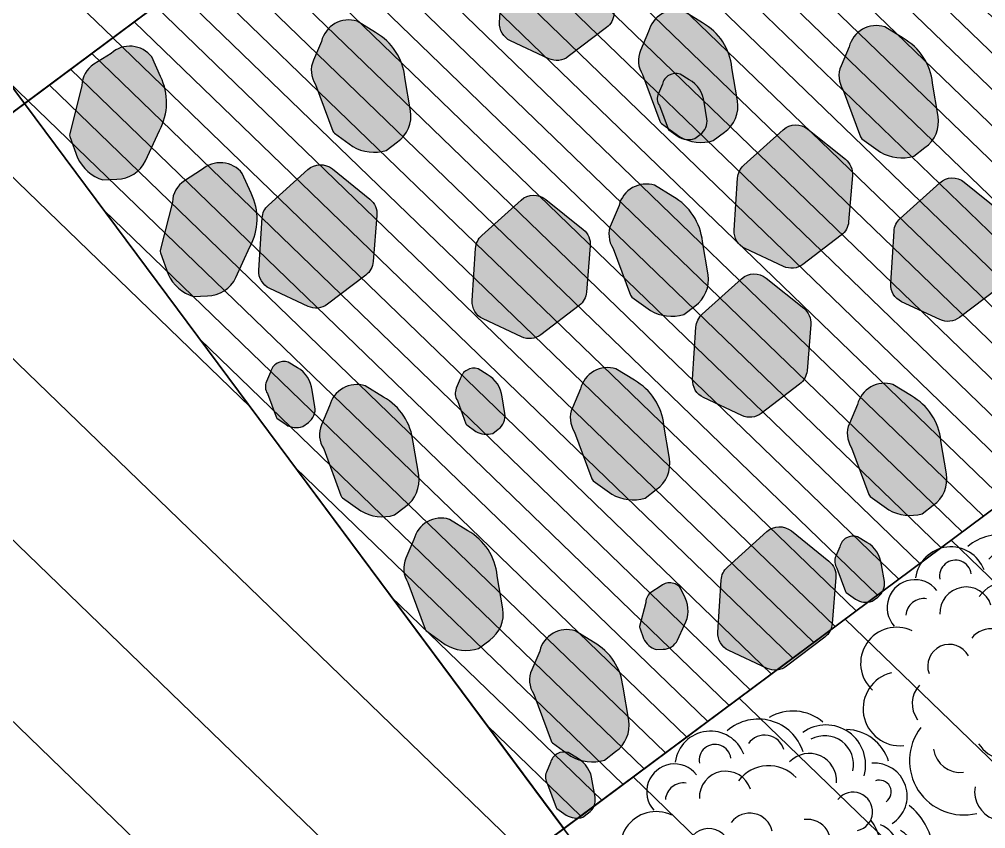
# Model space of a CAD drawing. Header units: millimetres. Extents: x 60.6 to 115.2, y 47.4 to 73.6.
# Drawn here: x 77.458 to 78.635, y 64.568 to 65.553 of the extents above; entities that cross this region are included whole.
import ezdxf

# ---------------------------------------------------------------- set-up
doc = ezdxf.new("R2010")
doc.units = ezdxf.units.MM
doc.layers.add('hatch 3', color=7, linetype='Continuous', true_color=0x57792a)
doc.layers.add('kamni', color=250, linetype='Continuous')
doc.layers.add('trees', color=118, linetype='Continuous')
doc.styles.get("Standard").update_dxf_attribs({"font": 'arial.ttf'})
pattern_1 = [(136, (-529.2652610559677, -497.6456645938825), (-0.1102770163103658, -0.1141951933037609), [])]

# ---------------------------------------------------------------- blocks, each defined once
blk = doc.blocks.new('LCPLSH01')
for centre, radius, start, end in [((0.4462804744991331, 3.411669429634358), 1.846751345422383, 346.3015873750088, 127.9370226553181), ((-1.236412537400685, 3.811305384647731), 1.00007828974768, 15.03719734787322, 170.8059841391778), ((-2.760716976921245, 2.978446032712869), 1.562548278924652, 72.59783825227498, 215.221853774835), ((-1.668193587478637, 2.712798834943607), 0.9873212501329246, 50.32486390489546, 170.5642262486379), ((0.7586330762831679, 2.964807016332069), 0.9344367083647337, 32.92540397215033, 120.281903141776), ((3.142254820817815, 2.675310571032115), 1.260942738531412, 307.7690162227123, 119.5953548926374), ((-0.4589377279976397, 1.627808135024173), 1.247029163362783, 57.13994507918288, 143.1153100614277), ((2.006182093419394, 1.977579965638514), 0.9124787550288564, 340.8702265453924, 60.91392328387293), ((-4.349620928356185, 1.578876762556572), 0.7955394740648652, 61.28893497756891, 228.7430707917667), ((3.880227601253903, 1.310261164579304), 1.227032837637524, 268.3456964574647, 71.80761159692182), ((-1.318788486342076, 1.126752855753026), 1.005077407613917, 139.5951462315882, 249.8130744065581), ((-4.238335608000266, 0.2766872770903124), 1.20940199358339, 114.2325708235197, 259.6452990916742), ((-2.216451682237977, 0.5266801504001801), 1.063259472562121, 126.6684779249226, 258.2541899656549), ((2.205626102987434, 0.6630188588015073), 0.7356130302744137, 231.9504511444709, 44.67024517890606), ((-3.567620853735217, 0.2046980992808596), 0.7018041919928725, 124.7303738160669, 241.9445818217542), ((4.087216204638853, -0.68020637061346), 0.945697641107543, 241.4709903396407, 65.95299387556177), ((-1.550947569036563, -0.9173865270181221), 1.81861298405195, 150.2853854258438, 240.9902399207691), ((3.674230610140715, -0.5143150536240704), 0.6219042935600835, 285.9189036761777, 18.6962073373901), ((1.124192148135787, -0.3371376828147827), 0.7877327702540039, 217.1947256055235, 347.0017875511076), ((-2.899878326368441, -1.452754076236547), 2.114159667915088, 165.2088940143377, 256.0533005955064), ((-3.393083378196799, -1.59531678221272), 1.015845468367616, 119.784729226937, 265.1379386636391), ((-0.7588451963190757, -0.9527317274727274), 0.7798334301801184, 169.7034853116127, 302.4572715365821), ((2.414882900585532, -1.20921618802454), 0.8945179320400393, 222.2015704582211, 26.26703907361906), ((-2.84061122940977, -1.610748862099625), 0.8990170335302412, 160.5723700214119, 273.7596949951071), ((3.312598456603784, -1.957550306748228), 1.210708977616722, 224.5471956577107, 16.64523818653643), ((0.9950356393370683, -1.632160819664175), 1.27603188767645, 247.0119664507745, 347.4341500612608), ((3.257558137070898, -2.217367316952538), 0.5432171475903874, 212.3242603326337, 34.48841469371855), ((-1.747946953563424, -2.534062625258702), 0.6633297925705822, 127.732698048603, 344.8714011554787), ((-2.195311787528958, -3.318403248259761), 1.117149114927742, 146.8299787883539, 298.3034898994062), ((0.04330586114038582, -2.894438649574825), 0.9257499348200435, 199.6380275572884, 340.3619724427115), ((1.785686750630131, -3.072820030722905), 0.6772092297614505, 219.6109414307482, 348.696108281547), ((-2.293395045371714, -3.510496146368599), 0.4046796102187317, 149.5216477167455, 313.5871163321817), ((1.830966861297544, -2.636847800152202), 1.601922212302519, 221.7692870858376, 335.3393969305943), ((-0.2538125552685635, -3.616879948939149), 1.354988975176594, 187.9213749218619, 329.6271875248916), ((-0.2146143119842314, -3.605656469457937), 0.9828861064566123, 191.6192407458756, 322.623335431122), ((-1.002978126850017, -3.580073632426355), 1.53848519617026, 221.5755322007732, 292.6670439762376), ((0.8803330515328049, -3.38072203088602), 1.585534798419175, 253.3841287376492, 324.4756405131403)]:
    blk.add_arc(centre, radius, start, end)
at = {"flags": 1}
for tag, p in [('SIZE', (-1.267605633802816, 1.068913480885312)), ('ITEM', (-1.267605633802816, 0.2117706237424546))]:
    blk.add_attdef(tag, p, '', height=0.5, dxfattribs=at)

msp = doc.modelspace()

# ---------------------------------------------------------------- hatches: boundary and pattern name
at = {"layer": 'hatch 3', "linetype": 'Continuous'}
h = msp.add_hatch(dxfattribs=at)
h.set_pattern_fill('ANSI31', color=256, scale=0.05, angle=91, style=0)
h.set_pattern_definition(pattern_1)
h.paths.add_polyline_path([(77.46475290794422, 65.45026466425327), (76.58222256080217, 64.79365200341454), (75.92560989996355, 65.67618235055636), (76.55518055101254, 66.14459010753603), (76.94816684574448, 66.14459010753615)])
h = msp.add_hatch(dxfattribs=at)
h.set_pattern_fill('ANSI31', color=256, scale=0.04, angle=91, style=0)
h.set_pattern_definition([(136, (679.4135977810487, -569.1557750629456), (-0.08822161304829265, -0.09135615464300868), [])])
h.paths.add_polyline_path([(77.46475290794422, 65.45026466425327), (76.9481668457446, 66.14459010753603), (78.31922451409366, 66.14459010753615), (78.34728325508615, 66.10687732509177)])
h = msp.add_hatch(dxfattribs=at)
h.set_pattern_fill('ANSI31', color=41, scale=0.01, angle=91, style=0)
h.set_pattern_definition([(136, (679.4135977810487, -569.1557750629456), (-0.02205540326207316, -0.02283903866075217), [])])
h.paths.add_polyline_path([(78.12136556878272, 64.56773431711122), (77.4647529079441, 65.45026466425315), (78.34728325508615, 66.10687732509177), (79.00389591592466, 65.22434697794984)])
h = msp.add_hatch(dxfattribs=at)
h.set_pattern_fill('ANSI31', color=256, scale=0.05, angle=91, style=0)
h.set_pattern_definition(pattern_1)
h.paths.add_polyline_path([(77.23883522164078, 63.91112165627271), (76.58222256080217, 64.79365200341465), (77.46475290794422, 65.45026466425327), (78.12136556878272, 64.56773431711133)])
h = msp.add_hatch(dxfattribs=at)
h.set_pattern_fill('ANSI31', color=256, scale=0.05, angle=91, style=0)
h.set_pattern_definition(pattern_1)
h.paths.add_polyline_path([(78.77797822962123, 63.68520396996928), (78.12136556878261, 64.56773431711122), (79.00389591592466, 65.22434697794984), (79.66050857676316, 64.3418166308079)])
at = {"layer": 'kamni', "linetype": 'ByBlock', "ltscale": 2}
h = msp.add_hatch(color=256, dxfattribs=at)
h.set_gradient(color1=(130, 130, 130), color2=(163, 163, 163), centered=1, one_color=1, tint=0.6399999856948853, name='SPHERICAL')
edge = h.paths.add_edge_path()
edge.add_line((78.18707773468839, 65.6155658453929), (78.18254941558428, 65.55940366765367))
edge.add_arc((78.1595839449559, 65.56125535829631), 0.02303999998739009, 307.24149736053647, 355.3902515584638, ccw=False)
edge.add_line((78.17352719665746, 65.54291340280065), (78.12689225983115, 65.50746229391439))
edge.add_arc((78.11294900810242, 65.5258042494163), 0.0230400000087862, 244.9705252907699, 307.2414974049176, ccw=False)
edge.add_line((78.10320114263868, 65.50492792983391), (78.05651631680144, 65.5267266669814))
edge.add_arc((78.06626418226563, 65.54760298651456), 0.02303999996437757, 176.3479945172756, 244.9705252379529, ccw=False)
edge.add_line((78.04327096906604, 65.54907055086255), (78.04731746921277, 65.61246950246209))
edge.add_arc((78.07031068244441, 65.61100193809045), 0.02303999999784559, 132.0214219811471, 176.3479944636683, ccw=False)
edge.add_line((78.0548875126882, 65.62811822958633), (78.1029236093168, 65.6714026568527))
edge.add_arc((78.11834677910599, 65.65428636538127), 0.0230400000017653, 51.14496400093259, 132.0214220827445, ccw=False)
edge.add_line((78.13280097201118, 65.67222843626337), (78.17856645695383, 65.63535960690547))
edge.add_arc((78.16411226404409, 65.6174175360261), 0.02304000000243759, -4.609748414965679, 51.14496398786952, ccw=False)
h = msp.add_hatch(color=256, dxfattribs=at)
h.set_gradient(color1=(130, 130, 130), color2=(64, 64, 64), one_color=1, tint=0.25, name='INVSPHERICAL')
edge = h.paths.add_edge_path()
edge.add_line((78.30346706605928, 65.40514158984433), (78.31706546951386, 65.41540426815936))
edge.add_arc((78.29432509898902, 65.44741210156303), 0.03926354353346285, 305.3923722088976, 368.8351000730241)
edge.add_line((78.3331227599682, 65.45344263664265), (78.32622125612852, 65.49380195150161))
edge.add_arc((78.25531127512033, 65.48646591271279), 0.0712884483748404, 5.906559636202019, 60.58350182716928)
edge.add_line((78.29032492425574, 65.54856331399424), (78.26796204913126, 65.56235423155567))
edge.add_arc((78.25777392369082, 65.52984300658636), 0.03407018709950504, 72.60044111755218, 166.4045269767271)
edge.add_line((78.22465839767028, 65.53785172592052), (78.21487824090605, 65.51501135004901))
edge.add_arc((78.24320232666912, 65.50261314088641), 0.03091875522645624, 156.3597200042777, 213.6489480635547)
edge.add_line((78.21746406540888, 65.4854809684598), (78.23845926499871, 65.4286763859609))
edge.add_arc((78.24330419190971, 65.43030990655132), 0.005112896076813806, 198.6321018844129, 234.2104863538008)
edge.add_line((78.24031412312695, 65.42616247421711), (78.26275098302631, 65.40998674193361))
edge.add_arc((78.28863173702473, 65.45397410634882), 0.05103627783962912, 239.5288100553318, 286.898792791197)
h = msp.add_hatch(color=256, dxfattribs=at)
h.set_gradient(color1=(130, 130, 130), color2=(64, 64, 64), one_color=1, tint=0.25, name='INVSPHERICAL')
edge = h.paths.add_edge_path()
edge.add_line((77.90515586156437, 65.39330490365523), (77.91875426501906, 65.40356758197026))
edge.add_arc((77.8960138944941, 65.43557541537382), 0.03926354353343602, 305.392372209129, 368.835100073188)
edge.add_line((77.93481155547329, 65.44160595045355), (77.9279100516336, 65.48196526531297))
edge.add_arc((77.85700007062599, 65.47462922652403), 0.07128844837428669, 5.906559636339919, 60.58350182735301)
edge.add_line((77.89201371976094, 65.53672662780514), (77.86965084463634, 65.55051754536657))
edge.add_arc((77.8594627191959, 65.51800632039726), 0.03407018709950504, 72.60044111755218, 166.4045269767271)
edge.add_line((77.82634719317537, 65.52601503973142), (77.81656703641113, 65.50317466385991))
edge.add_arc((77.84489112217375, 65.49077645469754), 0.03091875522594848, 156.3597200043258, 213.6489480636709)
edge.add_line((77.81915286091396, 65.47364428227115), (77.8401480605038, 65.41683969977225))
edge.add_arc((77.8449929874156, 65.41847322036244), 0.005112896077495262, 198.6321018791493, 234.2104863480569)
edge.add_line((77.84200291863203, 65.41432578802801), (77.86443977853139, 65.39815005574451))
edge.add_arc((77.89032053252981, 65.44213742015972), 0.05103627783962912, 239.5288100553318, 286.898792791197)
h = msp.add_hatch(color=256, dxfattribs=at)
h.set_gradient(color1=(130, 130, 130), color2=(64, 64, 64), one_color=1, tint=0.25, name='INVSPHERICAL')
edge = h.paths.add_edge_path()
edge.add_line((78.54772438375085, 65.38645069070628), (78.56132278720554, 65.39671336902131))
edge.add_arc((78.53858241668058, 65.42872120242487), 0.03926354353343602, 305.392372209129, 368.835100073188)
edge.add_line((78.57738007765977, 65.4347517375046), (78.57047857382008, 65.47511105236401))
edge.add_arc((78.49956859281247, 65.46777501357508), 0.07128844837428669, 5.906559636339919, 60.58350182735301)
edge.add_line((78.53458224194742, 65.52987241485619), (78.51221936682282, 65.54366333241762))
edge.add_arc((78.50203124138238, 65.51115210744831), 0.03407018709950504, 72.60044111755218, 166.4045269767271)
edge.add_line((78.46891571536185, 65.51916082678247), (78.45913555859761, 65.49632045091096))
edge.add_arc((78.48745964436023, 65.48392224174859), 0.03091875522594848, 156.3597200043258, 213.6489480636709)
edge.add_line((78.46172138310044, 65.4667900693222), (78.48271658269027, 65.4099854868233))
edge.add_arc((78.48756150960196, 65.41161900741349), 0.005112896077387533, 198.6321018795563, 234.2104863490903)
edge.add_line((78.48457144081851, 65.40747157507906), (78.50700830071787, 65.39129584279556))
edge.add_arc((78.53288905471629, 65.43528320721077), 0.05103627783962912, 239.5288100553318, 286.898792791197)
h = msp.add_hatch(color=256, dxfattribs=at)
h.set_gradient(color1=(130, 130, 130), color2=(64, 64, 64), one_color=1, tint=0.25, name='INVSPHERICAL')
edge = h.paths.add_edge_path()
edge.add_line((77.56017772941823, 65.35737462763768), (77.57719622226284, 65.35815567838131))
edge.add_arc((77.57652583465779, 65.39741349846372), 0.03926354361445272, 270.9783183933105, 334.4210462573762)
edge.add_line((77.61194120477603, 65.38046128867995), (77.62905748613002, 65.41765722881132))
edge.add_arc((77.56641242747935, 65.4516813305986), 0.07128844840349383, 331.4925058386694, 386.1694480297387)
edge.add_line((77.63039335847736, 65.48312148556647), (77.61973875222088, 65.50713745850157))
edge.add_arc((77.59295945576207, 65.48607453052625), 0.03407018716888083, 38.18638730370209, 131.9904731630694)
edge.add_line((77.5701662610004, 65.51139740410486), (77.54918919636441, 65.49808211248751))
edge.add_arc((77.5655487679303, 65.47184599532147), 0.03091875524288294, 121.9456661651287, 179.2348942244728)
edge.add_line((77.5346327693477, 65.47225886020192), (77.51984907152746, 65.41353066193165))
edge.add_arc((77.52476923053791, 65.41214007101394), 0.005112896223135703, 164.2180475643405, 199.7964320333026)
edge.add_line((77.51995849696505, 65.41040843875521), (77.52932631460419, 65.38438323967125))
edge.add_arc((77.57553759820155, 65.40604470152721), 0.05103627789575307, 205.1147562789811, 252.4847390147534)
h = msp.add_hatch(color=256, dxfattribs=at)
h.set_gradient(color1=(130, 130, 130), color2=(64, 64, 64), one_color=1, tint=0.25, name='INVSPHERICAL')
edge = h.paths.add_edge_path()
edge.add_line((78.28088283733985, 65.407639083037), (78.28768203908248, 65.41277042221975))
edge.add_arc((78.27631185383257, 65.42877433892772), 0.01963177176449317, 305.3923721687674, 368.8351000331015)
edge.add_line((78.29571068432199, 65.43178960645366), (78.29225993238686, 65.45196926385836))
edge.add_arc((78.25680494186645, 65.44830124449129), 0.03564422420083402, 5.906559589786766, 60.58350178073758)
edge.add_line((78.27431176646587, 65.47934994512946), (78.26313032887595, 65.48624540389312))
edge.add_arc((78.25803626616573, 65.46998979141028), 0.0170350935450251, 72.60044114783192, 166.4045270068023)
edge.add_line((78.24147850315785, 65.47399415106759), (78.23658842477857, 65.46257396316435))
edge.add_arc((78.25075046767495, 65.45637485855684), 0.01545937763732717, 156.3597199373562, 213.648947996716)
edge.add_line((78.23788133701476, 65.44780877234518), (78.2483789368373, 65.41940648111279))
edge.add_arc((78.25080140029308, 65.42022324140783), 0.002556448038621741, 198.6321018787561, 234.2104863483453)
edge.add_line((78.24930636590136, 65.41814952524066), (78.26052479585098, 65.41006165909914))
edge.add_arc((78.27346517285639, 65.4320553412665), 0.0255181388882699, 239.5288099975184, 286.8987927333759)
h = msp.add_hatch(color=256, dxfattribs=at)
h.set_gradient(color1=(130, 130, 130), color2=(163, 163, 163), centered=1, one_color=1, tint=0.6399999856948853, name='SPHERICAL')
edge = h.paths.add_edge_path()
edge.add_line((78.47287829472396, 65.36266741184784), (78.46834997561996, 65.30650523410816))
edge.add_arc((78.44538450499215, 65.30835692475102), 0.02303999998684177, 307.24149735975334, 355.39025155778654, ccw=False)
edge.add_line((78.45932775669314, 65.2900149692556), (78.41269281986683, 65.25456386036933))
edge.add_arc((78.39874956813765, 65.27290581587101), 0.02304000000888039, 244.9705252920337, 307.2414974061601, ccw=False)
edge.add_line((78.38900170267436, 65.2520294962884), (78.34231687683712, 65.27382823343589))
edge.add_arc((78.35206474230131, 65.29470455296905), 0.02303999996437757, 176.3479945172756, 244.9705252379529, ccw=False)
edge.add_line((78.32907152910172, 65.29617211731704), (78.33311802924845, 65.35957106891658))
edge.add_arc((78.35611124247998, 65.35810350454506), 0.02303999999772489, 132.0214219813363, 176.3479944639324, ccw=False)
edge.add_line((78.34068807272376, 65.37521979604082), (78.38872416935249, 65.41850422330765))
edge.add_arc((78.40414733914122, 65.40138793183598), 0.02304000000162981, 51.14496399991742, 132.0214220815259, ccw=False)
edge.add_line((78.41860153204675, 65.41933000271786), (78.46436701698951, 65.38246117335996))
edge.add_arc((78.44991282408023, 65.36451910248081), 0.02304000000197524, -4.609748414515707, 51.14496398839532, ccw=False)
h = msp.add_hatch(color=256, dxfattribs=at)
h.set_gradient(color1=(130, 130, 130), color2=(64, 64, 64), one_color=1, tint=0.25, name='INVSPHERICAL')
edge = h.paths.add_edge_path()
edge.add_line((77.67038870836473, 65.21546534163122), (77.68740720120934, 65.21624639237484))
edge.add_arc((77.68673681360428, 65.25550421245725), 0.03926354361445272, 270.9783183933105, 334.4210462573762)
edge.add_line((77.72215218372253, 65.23855200267349), (77.73926846507652, 65.27574794280486))
edge.add_arc((77.67662340642585, 65.30977204459214), 0.07128844840349383, 331.4925058386694, 386.1694480297387)
edge.add_line((77.74060433742386, 65.34121219956), (77.72994973116738, 65.36522817249511))
edge.add_arc((77.70317043470857, 65.34416524451979), 0.03407018716888083, 38.18638730370209, 131.9904731630694)
edge.add_line((77.68037723994689, 65.36948811809839), (77.6594001753109, 65.35617282648104))
edge.add_arc((77.67575974687679, 65.329936709315), 0.03091875524288294, 121.9456661651287, 179.2348942244728)
edge.add_line((77.64484374829419, 65.33034957419545), (77.63006005047396, 65.27162137592518))
edge.add_arc((77.63498020948441, 65.27023078500747), 0.005112896223135703, 164.2180475643405, 199.7964320333026)
edge.add_line((77.63016947591154, 65.26849915274875), (77.63953729355069, 65.24247395366478))
edge.add_arc((77.68574857714805, 65.26413541552074), 0.05103627789575307, 205.1147562789811, 252.4847390147534)
h = msp.add_hatch(color=256, dxfattribs=at)
h.set_gradient(color1=(130, 130, 130), color2=(163, 163, 163), centered=1, one_color=1, tint=0.6399999856948853, name='SPHERICAL')
edge = h.paths.add_edge_path()
edge.add_line((77.89385004292626, 65.31411592811878), (77.88932172382215, 65.25795375037956))
edge.add_arc((77.86635625319389, 65.2598054410222), 0.02303999998727677, 307.24149736031137, 355.39025155844104, ccw=False)
edge.add_line((77.88029950489533, 65.24146348552654), (77.83366456806903, 65.20601237664027))
edge.add_arc((77.81972131634018, 65.22435433214218), 0.023040000008855, 244.97052529102598, 307.24149740514264, ccw=False)
edge.add_line((77.80997345087656, 65.2034780125598), (77.7632886250392, 65.22527674970729))
edge.add_arc((77.7730364905035, 65.24615306924034), 0.02303999996432266, 176.3479945169934, 244.9705252375772, ccw=False)
edge.add_line((77.75004327730392, 65.24762063358844), (77.75408977745064, 65.31101958518798))
edge.add_arc((77.7770829906816, 65.30955202081623), 0.02303999999717209, 132.0214219806647, 176.3479944632781, ccw=False)
edge.add_line((77.76165982092596, 65.32666831231177), (77.80969591755468, 65.3699527395786))
edge.add_arc((77.82511908734375, 65.35283644810715), 0.02304000000168921, 51.14496400093259, 132.0214220825345, ccw=False)
edge.add_line((77.83957328024894, 65.37077851898925), (77.8853387651917, 65.33390968963135))
edge.add_arc((77.87088457228208, 65.31596761875198), 0.02304000000236627, -4.6097484149884735, 51.144963988089614, ccw=False)
h = msp.add_hatch(color=256, dxfattribs=at)
h.set_gradient(color1=(130, 130, 130), color2=(64, 64, 64), one_color=1, tint=0.25, name='INVSPHERICAL')
edge = h.paths.add_edge_path()
edge.add_line((78.26757445793316, 65.19361615114497), (78.28117286138786, 65.20387882946045))
edge.add_arc((78.2584324908629, 65.235886662864), 0.03926354353343602, 305.392372209129, 368.835100073188)
edge.add_line((78.29723015184209, 65.24191719794374), (78.2903286480024, 65.28227651280315))
edge.add_arc((78.21941866699524, 65.27494047401399), 0.07128844837385775, 5.906559636559304, 60.58350182758163)
edge.add_line((78.25443231612974, 65.33703787529487), (78.23206944100514, 65.35082879285676))
edge.add_arc((78.2218813155647, 65.31831756788745), 0.03407018709950504, 72.60044111755218, 166.4045269767271)
edge.add_line((78.18876578954416, 65.3263262872216), (78.17898563277993, 65.3034859113501))
edge.add_arc((78.20730971854255, 65.29108770218772), 0.03091875522594848, 156.3597200043258, 213.6489480636709)
edge.add_line((78.18157145728276, 65.27395552976134), (78.20256665687259, 65.21715094726244))
edge.add_arc((78.20741158378428, 65.2187844678524), 0.005112896077314889, 198.6321018771418, 234.2104863465669)
edge.add_line((78.20442151500072, 65.2146370355182), (78.22685837490019, 65.1984613032347))
edge.add_arc((78.25273912889918, 65.24244866764968), 0.05103627783972141, 239.5288100546523, 286.8987927905121)
h = msp.add_hatch(color=256, dxfattribs=at)
h.set_gradient(color1=(130, 130, 130), color2=(163, 163, 163), centered=1, one_color=1, tint=0.6399999856948853, name='SPHERICAL')
edge = h.paths.add_edge_path()
edge.add_line((78.66338697071353, 65.29799816758009), (78.65885865160931, 65.24183598984087))
edge.add_arc((78.63589318098104, 65.2436876804835), 0.02303999998727677, 307.24149736031137, 355.39025155844104, ccw=False)
edge.add_line((78.64983643268249, 65.22534572498785), (78.6032014958563, 65.18989461610158))
edge.add_arc((78.58925824412756, 65.20823657160349), 0.0230400000087862, 244.9705252907699, 307.2414974049176, ccw=False)
edge.add_line((78.57951037866383, 65.18736025202111), (78.53282555282658, 65.2091589891686))
edge.add_arc((78.54257341829066, 65.23003530870176), 0.02303999996432947, 176.3479945172756, 244.97052523820912, ccw=False)
edge.add_line((78.51958020509107, 65.23150287304975), (78.5236267052378, 65.29490182464929))
edge.add_arc((78.54661991846945, 65.29343426027765), 0.02303999999784559, 132.0214219811471, 176.3479944636683, ccw=False)
edge.add_line((78.53119674871323, 65.31055055177353), (78.57923284534183, 65.3538349790399))
edge.add_arc((78.59465601513102, 65.33671868756846), 0.0230400000017653, 51.14496400093259, 132.0214220827445, ccw=False)
edge.add_line((78.60911020803621, 65.35466075845056), (78.65487569297886, 65.31779192909266))
edge.add_arc((78.64042150006924, 65.29984985821318), 0.0230400000024548, -4.6097484146839065, 51.14496398826702, ccw=False)
h = msp.add_hatch(color=256, dxfattribs=at)
h.set_gradient(color1=(130, 130, 130), color2=(163, 163, 163), centered=1, one_color=1, tint=0.6399999856948853, name='SPHERICAL')
edge = h.paths.add_edge_path()
edge.add_line((78.15368930366844, 65.27702760504383), (78.14916098456445, 65.2208654273046))
edge.add_arc((78.12619551393607, 65.22271711794735), 0.02303999998739922, 307.24149736014033, 355.390251558182, ccw=False)
edge.add_line((78.14013876563752, 65.20437516245158), (78.09350382881132, 65.16892405356532))
edge.add_arc((78.07956057708259, 65.18726600906723), 0.0230400000087862, 244.9705252907699, 307.2414974049176, ccw=False)
edge.add_line((78.06981271161885, 65.16638968948484), (78.02312788578149, 65.18818842663234))
edge.add_arc((78.03287575124534, 65.20906474616527), 0.02303999996402725, 176.3479945177858, 244.9705252384822, ccw=False)
edge.add_line((78.0098825380461, 65.21053231051303), (78.01392903819283, 65.27393126211302))
edge.add_arc((78.0369222514239, 65.27246369774116), 0.02303999999729279, 132.0214219804755, 176.3479944630139, ccw=False)
edge.add_line((78.02149908166825, 65.28957998923681), (78.06953517829686, 65.33286441650364))
edge.add_arc((78.0849583480857, 65.31574812503197), 0.02304000000170591, 51.14496399991742, 132.0214220817359, ccw=False)
edge.add_line((78.09941254099124, 65.33369019591385), (78.145178025934, 65.29682136655595))
edge.add_arc((78.13072383302472, 65.2788792956768), 0.02304000000197524, -4.609748414515707, 51.14496398839532, ccw=False)
h = msp.add_hatch(color=256, dxfattribs=at)
h.set_gradient(color1=(130, 130, 130), color2=(163, 163, 163), centered=1, one_color=1, tint=0.6399999856948853, name='SPHERICAL')
edge = h.paths.add_edge_path()
edge.add_line((78.42217464502926, 65.18129245004809), (78.41764632592503, 65.12513027230887))
edge.add_arc((78.39468085529677, 65.1269819629515), 0.02303999998727677, 307.24149736031137, 355.39025155844104, ccw=False)
edge.add_line((78.40862410699822, 65.10864000745585), (78.36198917017202, 65.07318889856958))
edge.add_arc((78.34804591844329, 65.0915308540715), 0.0230400000087862, 244.9705252907699, 307.2414974049176, ccw=False)
edge.add_line((78.33829805297955, 65.07065453448911), (78.2916132271423, 65.0924532716366))
edge.add_arc((78.30136109260638, 65.11332959116976), 0.02303999996432947, 176.3479945172756, 244.97052523820912, ccw=False)
edge.add_line((78.2783678794068, 65.11479715551775), (78.28241437955353, 65.17819610711729))
edge.add_arc((78.30540759278517, 65.17672854274565), 0.02303999999784559, 132.0214219811471, 176.3479944636683, ccw=False)
edge.add_line((78.28998442302895, 65.19384483424153), (78.33802051965756, 65.2371292615079))
edge.add_arc((78.35344368944675, 65.22001297003646), 0.0230400000017653, 51.14496400093259, 132.0214220827445, ccw=False)
edge.add_line((78.36789788235194, 65.23795504091856), (78.41366336729459, 65.20108621156066))
edge.add_arc((78.39920917438496, 65.18314414068118), 0.0230400000024548, -4.6097484146839065, 51.14496398826702, ccw=False)
h = msp.add_hatch(color=256, dxfattribs=at)
h.set_gradient(color1=(130, 130, 130), color2=(64, 64, 64), one_color=1, tint=0.25, name='INVSPHERICAL')
edge = h.paths.add_edge_path()
edge.add_line((77.80356037969739, 65.05705221133974), (77.81035958140956, 65.06218355047247))
edge.add_arc((77.79898939613463, 65.07818746716805), 0.01963177176887701, 305.39237224922, 368.8351001133254)
edge.add_line((77.81838822662428, 65.08120273472184), (77.81493747471961, 65.10138239217656))
edge.add_arc((77.7794824842324, 65.09771437275481), 0.03564422417344097, 5.9065596827113, 60.58350187371948)
edge.add_line((77.79698930876805, 65.12876307339764), (77.78580787123349, 65.13565853219586))
edge.add_arc((77.78071380851145, 65.11940291967016), 0.01703509358945948, 72.6004411529918, 166.4045270125197)
edge.add_line((77.76415604546014, 65.12340727933622), (77.75926596710553, 65.11198709141752))
edge.add_arc((77.77342800997178, 65.10578798686277), 0.01545937758857572, 156.3597200716813, 213.64894813121)
edge.add_line((77.7605588793723, 65.09722190064792), (77.77105647913947, 65.06881960938142))
edge.add_arc((77.77347894263175, 65.06963636970727), 0.002556448083045796, 198.6321022717574, 234.2104867419233)
edge.add_line((77.77198390822832, 65.06756265349384), (77.78320233815327, 65.05947478736732))
edge.add_arc((77.79614271514686, 65.08146846961495), 0.02551813895145151, 239.5288101117863, 286.8987928476483)
h = msp.add_hatch(color=256, dxfattribs=at)
h.set_gradient(color1=(130, 130, 130), color2=(64, 64, 64), one_color=1, tint=0.25, name='INVSPHERICAL')
edge = h.paths.add_edge_path()
edge.add_line((78.03482632104658, 65.0488254258114), (78.04162552275875, 65.05395676494413))
edge.add_arc((78.03025533748382, 65.06996068163971), 0.01963177176887701, 305.39237224922, 368.8351001133254)
edge.add_line((78.04965416797347, 65.0729759491935), (78.0462034160688, 65.09315560664822))
edge.add_arc((78.0107484255816, 65.08948758722647), 0.03564422417344097, 5.9065596827113, 60.58350187371948)
edge.add_line((78.02825525011724, 65.1205362878693), (78.01707381258268, 65.12743174666753))
edge.add_arc((78.01197974986064, 65.11117613414183), 0.01703509358945948, 72.6004411529918, 166.4045270125197)
edge.add_line((77.99542198680933, 65.11518049380788), (77.99053190845473, 65.10376030588918))
edge.add_arc((78.00469395132097, 65.09756120133443), 0.01545937758857572, 156.3597200716813, 213.64894813121)
edge.add_line((77.99182482072149, 65.08899511511959), (78.00232242048867, 65.06059282385309))
edge.add_arc((78.00474488398095, 65.06140958417893), 0.002556448083045796, 198.6321022717574, 234.2104867419233)
edge.add_line((78.00324984957751, 65.0593358679655), (78.01446827950247, 65.05124800183899))
edge.add_arc((78.02740865649605, 65.07324168408661), 0.02551813895145151, 239.5288101117863, 286.8987928476483)
h = msp.add_hatch(color=256, dxfattribs=at)
h.set_gradient(color1=(130, 130, 130), color2=(64, 64, 64), one_color=1, tint=0.25, name='INVSPHERICAL')
edge = h.paths.add_edge_path()
edge.add_line((78.2205069477236, 64.97017691762551), (78.23410535114772, 64.98043959589097))
edge.add_arc((78.21136498057342, 65.01244742933147), 0.03926354359213282, 305.3923722365964, 368.8351001006905)
edge.add_line((78.25016264160763, 65.01847796443883), (78.24326113776795, 65.05883727929825))
edge.add_arc((78.17235115678727, 65.0515012405258), 0.07128844834578958, 5.90655962538976, 60.58350181643409)
edge.add_line((78.20736480592007, 65.11359864177541), (78.18500193079558, 65.12738955933685))
edge.add_arc((78.1748138053631, 65.09487833432854), 0.0340701871343356, 72.60044114993264, 166.4045270091995)
edge.add_line((78.14169827930414, 65.10288705365213), (78.13191812257037, 65.08004667783018))
edge.add_arc((78.16024220833344, 65.06764846866758), 0.03091875522645624, 156.3597200042777, 213.6489480635547)
edge.add_line((78.1345039470732, 65.05051629624097), (78.15549914663825, 64.99371171375753))
edge.add_arc((78.1603440736842, 64.99534523433726), 0.005112896201273235, 198.6321012877929, 234.2104857571643)
edge.add_line((78.15735400478547, 64.99119780193325), (78.17979086469052, 64.97502206971478))
edge.add_arc((78.20567161868905, 65.01900943413023), 0.05103627783988274, 239.5288100553512, 286.8987927911228)
h = msp.add_hatch(color=256, dxfattribs=at)
h.set_gradient(color1=(130, 130, 130), color2=(64, 64, 64), one_color=1, tint=0.25, name='INVSPHERICAL')
edge = h.paths.add_edge_path()
edge.add_line((77.91510039299328, 64.94956604786717), (77.92869879644797, 64.9598287261822))
edge.add_arc((77.90595842592302, 64.99183655958575), 0.03926354353343602, 305.392372209129, 368.835100073188)
edge.add_line((77.9447560869022, 64.99786709466548), (77.93785458306252, 65.0382264095249))
edge.add_arc((77.8669446020549, 65.03089037073596), 0.07128844837428669, 5.906559636339919, 60.58350182735301)
edge.add_line((77.90195825118985, 65.09298777201707), (77.87959537606525, 65.1067786895785))
edge.add_arc((77.86940725062482, 65.07426746460919), 0.03407018709950504, 72.60044111755218, 166.4045269767271)
edge.add_line((77.83629172460428, 65.08227618394335), (77.82651156784004, 65.05943580807184))
edge.add_arc((77.85483565360266, 65.04703759890947), 0.03091875522594848, 156.3597200043258, 213.6489480636709)
edge.add_line((77.82909739234287, 65.02990542648308), (77.85009259193271, 64.97310084398418))
edge.add_arc((77.8549375188444, 64.97473436457437), 0.005112896077387533, 198.6321018795563, 234.2104863490903)
edge.add_line((77.85194745006095, 64.97058693223994), (77.8743843099603, 64.95441119995644))
edge.add_arc((77.90026506395873, 64.99839856437166), 0.05103627783962912, 239.5288100553318, 286.898792791197)
h = msp.add_hatch(color=256, dxfattribs=at)
h.set_gradient(color1=(130, 130, 130), color2=(64, 64, 64), one_color=1, tint=0.25, name='INVSPHERICAL')
edge = h.paths.add_edge_path()
edge.add_line((78.55784767145235, 64.95112470112156), (78.57144607490704, 64.96138737943659))
edge.add_arc((78.54870570438209, 64.99339521284014), 0.03926354353343602, 305.392372209129, 368.835100073188)
edge.add_line((78.58750336536127, 64.99942574791987), (78.58060186152159, 65.03978506277929))
edge.add_arc((78.50969188051397, 65.03244902399035), 0.07128844837428669, 5.906559636339919, 60.58350182735301)
edge.add_line((78.54470552964892, 65.09454642527146), (78.52234265452432, 65.1083373428329))
edge.add_arc((78.51215452908389, 65.07582611786358), 0.03407018709950504, 72.60044111755218, 166.4045269767271)
edge.add_line((78.47903900306335, 65.08383483719774), (78.46925884629911, 65.06099446132623))
edge.add_arc((78.49758293206173, 65.04859625216386), 0.03091875522594848, 156.3597200043258, 213.6489480636709)
edge.add_line((78.47184467080194, 65.03146407973748), (78.49283987039178, 64.97465949723858))
edge.add_arc((78.49768479730358, 64.97629301782877), 0.005112896077495262, 198.6321018791493, 234.2104863480569)
edge.add_line((78.49469472852002, 64.97214558549433), (78.51713158841937, 64.95596985321083))
edge.add_arc((78.5430123424178, 64.99995721762605), 0.05103627783962912, 239.5288100553318, 286.898792791197)
h = msp.add_hatch(color=256, dxfattribs=at)
h.set_gradient(color1=(130, 130, 130), color2=(64, 64, 64), one_color=1, tint=0.25, name='INVSPHERICAL')
edge = h.paths.add_edge_path()
edge.add_line((78.0176797286199, 64.7869656184323), (78.03127813207448, 64.79722829674733))
edge.add_arc((78.00853776154963, 64.829236130151), 0.03926354353346285, 305.3923722088976, 368.8351000730241)
edge.add_line((78.04733542252882, 64.83526666523062), (78.04043391868902, 64.87562598009004))
edge.add_arc((77.9695239376814, 64.8682899413011), 0.07128844837428669, 5.906559636339919, 60.58350182735301)
edge.add_line((78.00453758681635, 64.93038734258221), (77.98217471169187, 64.94417826014364))
edge.add_arc((77.97198658625143, 64.91166703517433), 0.03407018709950504, 72.60044111755218, 166.4045269767271)
edge.add_line((77.9388710602309, 64.91967575450849), (77.92909090346666, 64.89683537863698))
edge.add_arc((77.95741498922928, 64.88443716947461), 0.03091875522594848, 156.3597200043258, 213.6489480636709)
edge.add_line((77.93167672796949, 64.86730499704822), (77.95267192755932, 64.81050041454932))
edge.add_arc((77.95751685447101, 64.81213393513929), 0.005112896077314889, 198.6321018771418, 234.2104863465669)
edge.add_line((77.95452678568745, 64.80798650280508), (77.9769636455868, 64.79181077052158))
edge.add_arc((78.00284439958534, 64.83579813493702), 0.05103627783988274, 239.5288100553512, 286.8987927911228)
h = msp.add_hatch(color=256, dxfattribs=at)
h.set_gradient(color1=(130, 130, 130), color2=(163, 163, 163), centered=1, one_color=1, tint=0.6399999856948853, name='SPHERICAL')
edge = h.paths.add_edge_path()
edge.add_line((78.45284844136029, 64.87347454421399), (78.44832012225618, 64.81731236647477))
edge.add_arc((78.4253546516278, 64.8191640571174), 0.02303999998739009, 307.24149736053647, 355.3902515584638, ccw=False)
edge.add_line((78.43929790332936, 64.80082210162175), (78.39266296650305, 64.76537099273548))
edge.add_arc((78.37871971477432, 64.7837129482374), 0.0230400000087862, 244.9705252907699, 307.2414974049176, ccw=False)
edge.add_line((78.36897184931058, 64.76283662865501), (78.32228702347334, 64.7846353658025))
edge.add_arc((78.33203488893753, 64.80551168533566), 0.02303999996437757, 176.3479945172756, 244.9705252379529, ccw=False)
edge.add_line((78.30904167573794, 64.80697924968365), (78.31308817588467, 64.87037820128319))
edge.add_arc((78.33608138911632, 64.86891063691155), 0.02303999999784559, 132.0214219811471, 176.3479944636683, ccw=False)
edge.add_line((78.3206582193601, 64.88602692840743), (78.3686943159887, 64.9293113556738))
edge.add_arc((78.38411748577789, 64.91219506420236), 0.0230400000017653, 51.14496400093259, 132.0214220827445, ccw=False)
edge.add_line((78.39857167868308, 64.93013713508446), (78.44433716362573, 64.89326830572656))
edge.add_arc((78.429882970716, 64.8753262348472), 0.02304000000243759, -4.609748414965679, 51.14496398786952, ccw=False)
h = msp.add_hatch(color=256, dxfattribs=at)
h.set_gradient(color1=(130, 130, 130), color2=(64, 64, 64), one_color=1, tint=0.25, name='INVSPHERICAL')
edge = h.paths.add_edge_path()
edge.add_line((78.49698739608505, 64.84449810072908), (78.50378659779722, 64.84962943986181))
edge.add_arc((78.49241641252229, 64.8656333565574), 0.01963177176887701, 305.39237224922, 368.8351001133254)
edge.add_line((78.51181524301194, 64.86864862411119), (78.50836449110727, 64.8888282815659))
edge.add_arc((78.47290950062006, 64.88516026214415), 0.03564422417344097, 5.9065596827113, 60.58350187371948)
edge.add_line((78.4904163251557, 64.91620896278698), (78.47923488762115, 64.92310442158521))
edge.add_arc((78.47414082489911, 64.90684880905951), 0.01703509358945948, 72.6004411529918, 166.4045270125197)
edge.add_line((78.4575830618478, 64.91085316872557), (78.4526929834932, 64.89943298080686))
edge.add_arc((78.46685502635944, 64.89323387625211), 0.01545937758857572, 156.3597200716813, 213.64894813121)
edge.add_line((78.45398589575996, 64.88466779003727), (78.46448349552713, 64.85626549877077))
edge.add_arc((78.46690595901941, 64.85708225909661), 0.002556448083045796, 198.6321022717574, 234.2104867419233)
edge.add_line((78.46541092461598, 64.85500854288318), (78.47662935454093, 64.84692067675667))
edge.add_arc((78.48956973153452, 64.8689143590043), 0.02551813895145151, 239.5288101117863, 286.8987928476483)
h = msp.add_hatch(color=256, dxfattribs=at)
h.set_gradient(color1=(130, 130, 130), color2=(64, 64, 64), one_color=1, tint=0.25, name='INVSPHERICAL')
edge = h.paths.add_edge_path()
edge.add_line((78.23398981200648, 64.78562006363461), (78.2424990584592, 64.78601058905576))
edge.add_arc((78.24216386463229, 64.80563949908446), 0.019631771795139, 270.9783184650939, 334.4210463293718)
edge.add_line((78.25987154969107, 64.79716339422009), (78.26842969034317, 64.81576136430147))
edge.add_arc((78.23710716110475, 64.83277341517362), 0.0356442241151161, 331.4925058023415, 386.1694479933074)
edge.add_line((78.269097626536, 64.848493492599), (78.26377032341736, 64.86050147902631))
edge.add_arc((78.25038067519961, 64.84997001508168), 0.01703509354867882, 38.18638721417508, 131.9904730736476)
edge.add_line((78.23898407786237, 64.86263145186228), (78.22849554547952, 64.8559738060593))
edge.add_arc((78.23667533128855, 64.84285574749151), 0.01545937762231983, 121.9456662770571, 179.234894336606)
edge.add_line((78.22121733199594, 64.8430621799015), (78.21382548304587, 64.81369808075658))
edge.add_arc((78.2162855624839, 64.81300278530284), 0.002556448045520293, 164.218047265119, 199.7964317348159)
edge.add_line((78.21388019575511, 64.81213696920838), (78.21856410459941, 64.7991243696514))
edge.add_arc((78.24166974639809, 64.80995510057937), 0.02551813894787653, 205.1147562789811, 252.4847390148752)
h = msp.add_hatch(color=256, dxfattribs=at)
h.set_gradient(color1=(130, 130, 130), color2=(64, 64, 64), one_color=1, tint=0.25, name='INVSPHERICAL')
edge = h.paths.add_edge_path()
edge.add_line((78.17092656823627, 64.65121360247633), (78.18452497169096, 64.66147628079136))
edge.add_arc((78.161784601166, 64.69348411419492), 0.03926354353343602, 305.392372209129, 368.835100073188)
edge.add_line((78.20058226214519, 64.69951464927465), (78.1936807583055, 64.73987396413406))
edge.add_arc((78.12277077729789, 64.73253792534513), 0.07128844837428669, 5.906559636339919, 60.58350182735301)
edge.add_line((78.15778442643284, 64.79463532662623), (78.13542155130824, 64.80842624418767))
edge.add_arc((78.1252334258678, 64.77591501921836), 0.03407018709950504, 72.60044111755218, 166.4045269767271)
edge.add_line((78.09211789984727, 64.78392373855252), (78.08233774308303, 64.761083362681))
edge.add_arc((78.11066182884565, 64.74868515351864), 0.03091875522594848, 156.3597200043258, 213.6489480636709)
edge.add_line((78.08492356758586, 64.73155298109225), (78.1059187671757, 64.67474839859335))
edge.add_arc((78.1107636940875, 64.67638191918354), 0.005112896077495262, 198.6321018791493, 234.2104863480569)
edge.add_line((78.10777362530393, 64.6722344868491), (78.13021048520329, 64.6560587545656))
edge.add_arc((78.15609123920171, 64.70004611898082), 0.05103627783962912, 239.5288100553318, 286.898792791197)
h = msp.add_hatch(color=256, dxfattribs=at)
h.set_gradient(color1=(130, 130, 130), color2=(64, 64, 64), one_color=1, tint=0.25, name='INVSPHERICAL')
edge = h.paths.add_edge_path()
edge.add_line((78.14470754680303, 64.58172060026538), (78.1515067485152, 64.58685193939812))
edge.add_arc((78.14013656324028, 64.6028558560937), 0.01963177176887701, 305.39237224922, 368.8351001133254)
edge.add_line((78.15953539372993, 64.60587112364749), (78.15608464182526, 64.62605078110221))
edge.add_arc((78.12062965133805, 64.62238276168046), 0.03564422417344097, 5.9065596827113, 60.58350187371948)
edge.add_line((78.1381364758737, 64.65343146232328), (78.12695503833913, 64.66032692112151))
edge.add_arc((78.1218609756171, 64.64407130859581), 0.01703509358945948, 72.6004411529918, 166.4045270125197)
edge.add_line((78.10530321256579, 64.64807566826187), (78.10041313421118, 64.63665548034317))
edge.add_arc((78.11457517707743, 64.63045637578841), 0.01545937758857572, 156.3597200716813, 213.64894813121)
edge.add_line((78.10170604647794, 64.62189028957357), (78.11220364624512, 64.59348799830707))
edge.add_arc((78.1146261097374, 64.59430475863292), 0.002556448083045796, 198.6321022717574, 234.2104867419233)
edge.add_line((78.11313107533397, 64.59223104241948), (78.12434950525892, 64.58414317629297))
edge.add_arc((78.1372898822525, 64.6061368585406), 0.02551813895145151, 239.5288101117863, 286.8987928476483)

# ---------------------------------------------------------------- linework, layer by layer
at = {"layer": 'Defpoints'}
for p, q in [((74.8171618665184, 63.48042668173741), (78.39797170044721, 66.14459010753615)), ((75.47377452735702, 62.59789633459548), (80.24076284988189, 66.14459010753626)), ((78.77797822962134, 63.68520396996917), (76.94816684574448, 66.14459010753603))]:
    msp.add_line(p, q, dxfattribs=at)
msp.add_lwpolyline([(78.12136556878272, 64.56773431711122), (77.4647529079441, 65.45026466425315), (78.34728325508615, 66.10687732509177), (79.00389591592466, 65.22434697794984), (78.12136556878283, 64.56773431711133)], close=True, dxfattribs=at)
at = {"layer": 'hatch 3', "linetype": 'Continuous'}
for points in [[(77.46475290794422, 65.45026466425327), (76.58222256080217, 64.79365200341454), (75.92560989996355, 65.67618235055636), (75.92560989996355, 65.67618235055636), (76.55518055101254, 66.14459010753603), (76.94816684574448, 66.14459010753615), (77.46475290794422, 65.45026466425327)], [(77.23883522164078, 63.91112165627271), (76.58222256080217, 64.79365200341465), (77.46475290794422, 65.45026466425327), (78.12136556878272, 64.56773431711133), (77.2388352216409, 63.91112165627283)], [(78.77797822962123, 63.68520396996928), (78.12136556878261, 64.56773431711122), (79.00389591592466, 65.22434697794984), (79.66050857676316, 64.3418166308079), (78.77797822962134, 63.68520396996939)]]:
    msp.add_lwpolyline(points, close=True, dxfattribs=at)
at = {"layer": 'hatch 3'}
msp.add_lwpolyline([(77.46475290794422, 65.45026466425327), (76.9481668457446, 66.14459010753603), (78.31922451409366, 66.14459010753615), (78.34728325508615, 66.10687732509177), (77.46475290794422, 65.45026466425327)], close=True, dxfattribs=at)
at = {"layer": 'kamni', "linetype": 'ByBlock', "ltscale": 2}
for points in [[(78.18707773468839, 65.6155658453929), (78.18254941558428, 65.55940366765367, -0.213235042842403), (78.17352719665746, 65.54291340280065), (78.12689225983115, 65.50746229391439, -0.2785982335654852), (78.10320114263868, 65.50492792983391), (78.05651631680144, 65.5267266669814, -0.3087033563484225), (78.04327096906604, 65.54907055086255), (78.04731746921277, 65.61246950246209, -0.1958595006723922), (78.0548875126882, 65.62811822958633), (78.1029236093168, 65.6714026568527, -0.3683071794997488), (78.13280097201118, 65.67222843626337), (78.17856645695383, 65.63535960690547, -0.248191503945889)], [(78.47287829472396, 65.36266741184784), (78.46834997561996, 65.30650523410816, -0.213235042842403), (78.45932775669314, 65.2900149692556), (78.41269281986683, 65.25456386036933, -0.2785982335654852), (78.38900170267436, 65.2520294962884), (78.34231687683712, 65.27382823343589, -0.3087033563484225), (78.32907152910172, 65.29617211731704), (78.33311802924845, 65.35957106891658, -0.1958595006723922), (78.34068807272376, 65.37521979604082), (78.38872416935249, 65.41850422330765, -0.3683071794997488), (78.41860153204675, 65.41933000271786), (78.46436701698951, 65.38246117335996, -0.248191503945889)], [(77.89385004292626, 65.31411592811878), (77.88932172382215, 65.25795375037956, -0.213235042842403), (77.88029950489533, 65.24146348552654), (77.83366456806903, 65.20601237664027, -0.2785982335654852), (77.80997345087656, 65.2034780125598), (77.7632886250392, 65.22527674970729, -0.3087033563484225), (77.75004327730392, 65.24762063358844), (77.75408977745064, 65.31101958518798, -0.1958595006723922), (77.76165982092596, 65.32666831231177), (77.80969591755468, 65.3699527395786, -0.3683071794997488), (77.83957328024894, 65.37077851898925), (77.8853387651917, 65.33390968963135, -0.248191503945889)], [(78.66338697071353, 65.29799816758009), (78.65885865160931, 65.24183598984087, -0.213235042842403), (78.64983643268249, 65.22534572498785), (78.6032014958563, 65.18989461610158, -0.2785982335654852), (78.57951037866383, 65.18736025202111), (78.53282555282658, 65.2091589891686, -0.3087033563484225), (78.51958020509107, 65.23150287304975), (78.5236267052378, 65.29490182464929, -0.1958595006723922), (78.53119674871323, 65.31055055177353), (78.57923284534183, 65.3538349790399, -0.3683071794997488), (78.60911020803621, 65.35466075845056), (78.65487569297886, 65.31779192909266, -0.248191503945889)], [(78.15368930366844, 65.27702760504383), (78.14916098456445, 65.2208654273046, -0.213235042842403), (78.14013876563752, 65.20437516245158), (78.09350382881132, 65.16892405356532, -0.2785982335654852), (78.06981271161885, 65.16638968948484), (78.02312788578149, 65.18818842663234, -0.3087033563484225), (78.0098825380461, 65.21053231051303), (78.01392903819283, 65.27393126211302, -0.1958595006723922), (78.02149908166825, 65.28957998923681), (78.06953517829686, 65.33286441650364, -0.3683071794997488), (78.09941254099124, 65.33369019591385), (78.145178025934, 65.29682136655595, -0.248191503945889)], [(78.42217464502926, 65.18129245004809), (78.41764632592503, 65.12513027230887, -0.213235042842403), (78.40862410699822, 65.10864000745585), (78.36198917017202, 65.07318889856958, -0.2785982335654852), (78.33829805297955, 65.07065453448911), (78.2916132271423, 65.0924532716366, -0.3087033563484225), (78.2783678794068, 65.11479715551775), (78.28241437955353, 65.17819610711729, -0.1958595006723922), (78.28998442302895, 65.19384483424153), (78.33802051965756, 65.2371292615079, -0.3683071794997488), (78.36789788235194, 65.23795504091856), (78.41366336729459, 65.20108621156066, -0.248191503945889)], [(78.45284844136029, 64.87347454421399), (78.44832012225618, 64.81731236647477, -0.213235042842403), (78.43929790332936, 64.80082210162175), (78.39266296650305, 64.76537099273548, -0.2785982335654852), (78.36897184931058, 64.76283662865501), (78.32228702347334, 64.7846353658025, -0.3087033563484225), (78.30904167573794, 64.80697924968365), (78.31308817588467, 64.87037820128319, -0.1958595006723922), (78.3206582193601, 64.88602692840743), (78.3686943159887, 64.9293113556738, -0.3683071794997488), (78.39857167868308, 64.93013713508446), (78.44433716362573, 64.89326830572656, -0.248191503945889)]]:
    msp.add_lwpolyline(points, format="xyb", close=True, dxfattribs=at)
at = {"layer": 'kamni'}
for points in [[(78.30346706605928, 65.40514158984433), (78.31706546951386, 65.41540426815936, 0.2841157258522438), (78.3331227599682, 65.45344263664265), (78.32622125612852, 65.49380195150161, 0.2432049483606517), (78.29032492425574, 65.54856331399424), (78.26796204913126, 65.56235423155567, 0.4337962987139013), (78.22465839767028, 65.53785172592052), (78.21487824090605, 65.51501135004901, 0.2553114715337171), (78.21746406540888, 65.4854809684598), (78.23845926499871, 65.4286763859609, 0.1564991940563422), (78.24031412312695, 65.42616247421711), (78.26275098302631, 65.40998674193361, 0.2096850641670248)], [(77.90515586156437, 65.39330490365523), (77.91875426501906, 65.40356758197026, 0.2841157258522438), (77.93481155547329, 65.44160595045355), (77.9279100516336, 65.48196526531297, 0.2432049483606517), (77.89201371976094, 65.53672662780514), (77.86965084463634, 65.55051754536657, 0.4337962987139013), (77.82634719317537, 65.52601503973142), (77.81656703641113, 65.50317466385991, 0.2553114715337171), (77.81915286091396, 65.47364428227115), (77.8401480605038, 65.41683969977225, 0.1564991940563422), (77.84200291863203, 65.41432578802801), (77.86443977853139, 65.39815005574451, 0.2096850641670248)], [(78.54772438375085, 65.38645069070628), (78.56132278720554, 65.39671336902131, 0.2841157258522438), (78.57738007765977, 65.4347517375046), (78.57047857382008, 65.47511105236401, 0.2432049483606517), (78.53458224194742, 65.52987241485619), (78.51221936682282, 65.54366333241762, 0.4337962987139013), (78.46891571536185, 65.51916082678247), (78.45913555859761, 65.49632045091096, 0.2553114715337171), (78.46172138310044, 65.4667900693222), (78.48271658269027, 65.4099854868233, 0.1564991940563422), (78.48457144081851, 65.40747157507906), (78.50700830071787, 65.39129584279556, 0.2096850641670248)], [(77.56017772941823, 65.35737462763768), (77.57719622226284, 65.35815567838131, 0.2841157258522438), (77.61194120477603, 65.38046128867995), (77.62905748613002, 65.41765722881132, 0.2432049483606517), (77.63039335847736, 65.48312148556647), (77.61973875222088, 65.50713745850157, 0.4337962987139013), (77.5701662610004, 65.51139740410486), (77.54918919636441, 65.49808211248751, 0.2553114715337171), (77.5346327693477, 65.47225886020192), (77.51984907152746, 65.41353066193165, 0.1564991940563422), (77.51995849696505, 65.41040843875521), (77.52932631460419, 65.38438323967125, 0.2096850641670248)], [(78.28088283733985, 65.407639083037), (78.28768203908248, 65.41277042221975, 0.2841157258522438), (78.29571068432199, 65.43178960645366), (78.29225993238686, 65.45196926385836, 0.2432049483606517), (78.27431176646587, 65.47934994512946), (78.26313032887595, 65.48624540389312, 0.4337962987139013), (78.24147850315785, 65.47399415106759), (78.23658842477857, 65.46257396316435, 0.2553114715337171), (78.23788133701476, 65.44780877234518), (78.2483789368373, 65.41940648111279, 0.1564991940563422), (78.24930636590136, 65.41814952524066), (78.26052479585098, 65.41006165909914, 0.2096850641670248)], [(77.67038870836473, 65.21546534163122), (77.68740720120934, 65.21624639237484, 0.2841157258522438), (77.72215218372253, 65.23855200267349), (77.73926846507652, 65.27574794280486, 0.2432049483606517), (77.74060433742386, 65.34121219956), (77.72994973116738, 65.36522817249511, 0.4337962987139013), (77.68037723994689, 65.36948811809839), (77.6594001753109, 65.35617282648104, 0.2553114715337171), (77.64484374829419, 65.33034957419545), (77.63006005047396, 65.27162137592518, 0.1564991940563422), (77.63016947591154, 65.26849915274875), (77.63953729355069, 65.24247395366478, 0.2096850641670248)], [(78.26757445793316, 65.19361615114497), (78.28117286138786, 65.20387882946045, 0.2841157258522438), (78.29723015184209, 65.24191719794374), (78.2903286480024, 65.28227651280315, 0.2432049483606517), (78.25443231612974, 65.33703787529487), (78.23206944100514, 65.35082879285676, 0.4337962987139013), (78.18876578954416, 65.3263262872216), (78.17898563277993, 65.3034859113501, 0.2553114715337171), (78.18157145728276, 65.27395552976134), (78.20256665687259, 65.21715094726244, 0.1564991940563422), (78.20442151500072, 65.2146370355182), (78.22685837490019, 65.1984613032347, 0.2096850641670248)], [(77.80356037969739, 65.05705221133974), (77.81035958140956, 65.06218355047247, 0.2841157258522438), (77.81838822662428, 65.08120273472184), (77.81493747471961, 65.10138239217656, 0.2432049483606517), (77.79698930876805, 65.12876307339764), (77.78580787123349, 65.13565853219586, 0.4337962987139013), (77.76415604546014, 65.12340727933622), (77.75926596710553, 65.11198709141752, 0.2553114715337171), (77.7605588793723, 65.09722190064792), (77.77105647913947, 65.06881960938142, 0.1564991940563422), (77.77198390822832, 65.06756265349384), (77.78320233815327, 65.05947478736732, 0.2096850641670248)], [(78.03482632104658, 65.0488254258114), (78.04162552275875, 65.05395676494413, 0.2841157258522438), (78.04965416797347, 65.0729759491935), (78.0462034160688, 65.09315560664822, 0.2432049483606517), (78.02825525011724, 65.1205362878693), (78.01707381258268, 65.12743174666753, 0.4337962987139013), (77.99542198680933, 65.11518049380788), (77.99053190845473, 65.10376030588918, 0.2553114715337171), (77.99182482072149, 65.08899511511959), (78.00232242048867, 65.06059282385309, 0.1564991940563422), (78.00324984957751, 65.0593358679655), (78.01446827950247, 65.05124800183899, 0.2096850641670248)], [(78.2205069477236, 64.97017691762551), (78.23410535114772, 64.98043959589097, 0.2841157258522438), (78.25016264160763, 65.01847796443883), (78.24326113776795, 65.05883727929825, 0.2432049483606517), (78.20736480592007, 65.11359864177541), (78.18500193079558, 65.12738955933685, 0.4337962987139013), (78.14169827930414, 65.10288705365213), (78.13191812257037, 65.08004667783018, 0.2553114715337171), (78.1345039470732, 65.05051629624097), (78.15549914663825, 64.99371171375753, 0.1564991940563422), (78.15735400478547, 64.99119780193325), (78.17979086469052, 64.97502206971478, 0.2096850641670248)], [(77.91510039299328, 64.94956604786717), (77.92869879644797, 64.9598287261822, 0.2841157258522438), (77.9447560869022, 64.99786709466548), (77.93785458306252, 65.0382264095249, 0.2432049483606517), (77.90195825118985, 65.09298777201707), (77.87959537606525, 65.1067786895785, 0.4337962987139013), (77.83629172460428, 65.08227618394335), (77.82651156784004, 65.05943580807184, 0.2553114715337171), (77.82909739234287, 65.02990542648308), (77.85009259193271, 64.97310084398418, 0.1564991940563422), (77.85194745006095, 64.97058693223994), (77.8743843099603, 64.95441119995644, 0.2096850641670248)], [(78.55784767145235, 64.95112470112156), (78.57144607490704, 64.96138737943659, 0.2841157258522438), (78.58750336536127, 64.99942574791987), (78.58060186152159, 65.03978506277929, 0.2432049483606517), (78.54470552964892, 65.09454642527146), (78.52234265452432, 65.1083373428329, 0.4337962987139013), (78.47903900306335, 65.08383483719774), (78.46925884629911, 65.06099446132623, 0.2553114715337171), (78.47184467080194, 65.03146407973748), (78.49283987039178, 64.97465949723858, 0.1564991940563422), (78.49469472852002, 64.97214558549433), (78.51713158841937, 64.95596985321083, 0.2096850641670248)], [(78.0176797286199, 64.7869656184323), (78.03127813207448, 64.79722829674733, 0.2841157258522438), (78.04733542252882, 64.83526666523062), (78.04043391868902, 64.87562598009004, 0.2432049483606517), (78.00453758681635, 64.93038734258221), (77.98217471169187, 64.94417826014364, 0.4337962987139013), (77.9388710602309, 64.91967575450849), (77.92909090346666, 64.89683537863698, 0.2553114715337171), (77.93167672796949, 64.86730499704822), (77.95267192755932, 64.81050041454932, 0.1564991940563422), (77.95452678568745, 64.80798650280508), (77.9769636455868, 64.79181077052158, 0.2096850641670248)], [(78.49698739608505, 64.84449810072908), (78.50378659779722, 64.84962943986181, 0.2841157258522438), (78.51181524301194, 64.86864862411119), (78.50836449110727, 64.8888282815659, 0.2432049483606517), (78.4904163251557, 64.91620896278698), (78.47923488762115, 64.92310442158521, 0.4337962987139013), (78.4575830618478, 64.91085316872557), (78.4526929834932, 64.89943298080686, 0.2553114715337171), (78.45398589575996, 64.88466779003727), (78.46448349552713, 64.85626549877077, 0.1564991940563422), (78.46541092461598, 64.85500854288318), (78.47662935454093, 64.84692067675667, 0.2096850641670248)], [(78.23398981200648, 64.78562006363461), (78.2424990584592, 64.78601058905576, 0.2841157258522438), (78.25987154969107, 64.79716339422009), (78.26842969034317, 64.81576136430147, 0.2432049483606517), (78.269097626536, 64.848493492599), (78.26377032341736, 64.86050147902631, 0.4337962987139013), (78.23898407786237, 64.86263145186228), (78.22849554547952, 64.8559738060593, 0.2553114715337171), (78.22121733199594, 64.8430621799015), (78.21382548304587, 64.81369808075658, 0.1564991940563422), (78.21388019575511, 64.81213696920838), (78.21856410459941, 64.7991243696514, 0.2096850641670248)], [(78.17092656823627, 64.65121360247633), (78.18452497169096, 64.66147628079136, 0.2841157258522438), (78.20058226214519, 64.69951464927465), (78.1936807583055, 64.73987396413406, 0.2432049483606517), (78.15778442643284, 64.79463532662623), (78.13542155130824, 64.80842624418767, 0.4337962987139013), (78.09211789984727, 64.78392373855252), (78.08233774308303, 64.761083362681, 0.2553114715337171), (78.08492356758586, 64.73155298109225), (78.1059187671757, 64.67474839859335, 0.1564991940563422), (78.10777362530393, 64.6722344868491), (78.13021048520329, 64.6560587545656, 0.2096850641670248)], [(78.14470754680303, 64.58172060026538), (78.1515067485152, 64.58685193939812, 0.2841157258522438), (78.15953539372993, 64.60587112364749), (78.15608464182526, 64.62605078110221, 0.2432049483606517), (78.1381364758737, 64.65343146232328), (78.12695503833913, 64.66032692112151, 0.4337962987139013), (78.10530321256579, 64.64807566826187), (78.10041313421118, 64.63665548034317, 0.2553114715337171), (78.10170604647794, 64.62189028957357), (78.11220364624512, 64.59348799830707, 0.1564991940563422), (78.11313107533397, 64.59223104241948), (78.12434950525892, 64.58414317629297, 0.2096850641670248)]]:
    msp.add_lwpolyline(points, format="xyb", close=True, dxfattribs=at)

# ---------------------------------------------------------------- block references
at = {"layer": 'trees', "xscale": 0.03574890198806043, "yscale": 0.03574890198806043, "zscale": 0.03574890198806043, "rotation": 156.0000000000502}
for p in [(78.67258376183611, 64.75533282914398), (78.3797583213036, 64.53106279971394)]:
    msp.add_blockref('LCPLSH01', p, dxfattribs=at)

doc.saveas('drawing.dxf')
